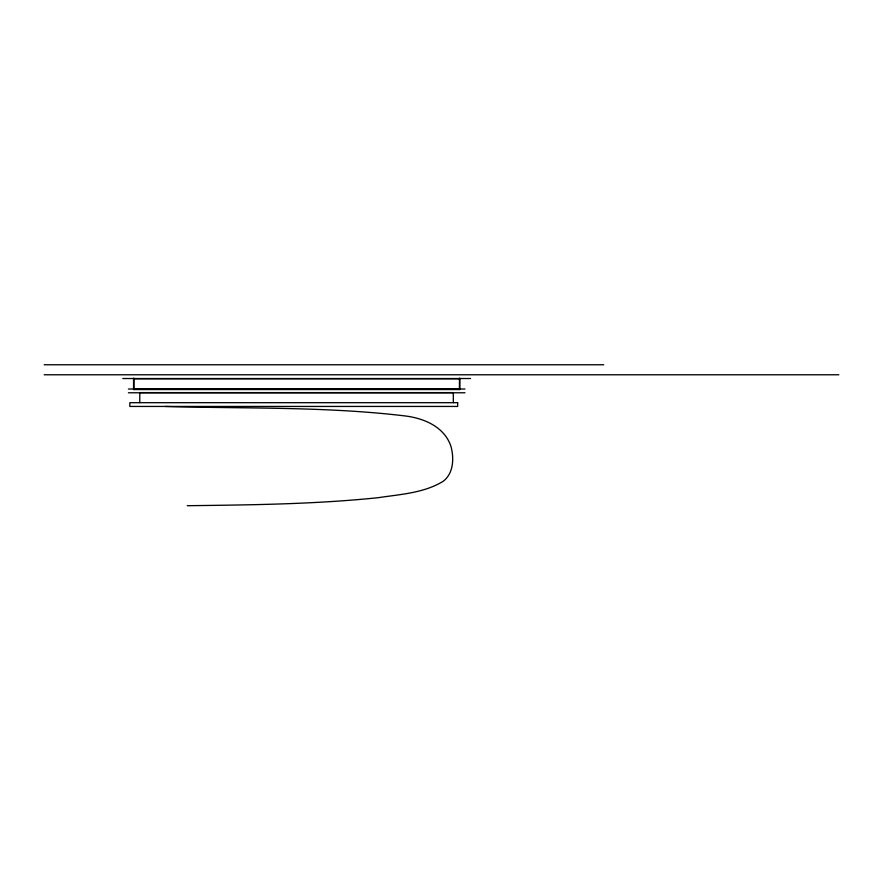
<?xml version="1.0" encoding="UTF-8"?>
<svg xmlns="http://www.w3.org/2000/svg" width="883" height="883" viewBox="0 0 883 883"><rect width="100%" height="100%" fill="white"/><g stroke="black" fill="none" stroke-linecap="round" stroke-linejoin="round"><path stroke-width="1.32" d="M187.24 505.705C250.904 504.921 314.712 504.259 378.112 497.703C400.043 494.348 423.697 493.189 443.111 481.345C453.564 473.531 454.16 458.365 451.047 446.732A35.287 35.287 0 0 0 447.173 438.343C438.387 424.513 421.908 418.277 406.346 416.092C326.423 406.368 245.573 408.785 165.242 406.456M44.15 364.767L603.751 364.767M44.15 374.778L838.85 374.778M122.792 378.531L470.584 378.531M133.587 378.807L459.822 378.807M133.962 388.818L459.458 388.818M128.41 389.017L464.999 389.017M453.288 392.615L139.801 392.615L139.746 402.626M128.41 392.78L464.999 392.78M459.833 378.277L459.833 389.546L133.587 389.546L133.554 378.277M459.458 378.277L459.447 389.546M453.321 392.615L453.321 402.626M133.929 378.277L133.929 389.546M457.681 402.692L129.845 402.692L129.834 406.445L457.681 406.445L457.67 402.692"/></g></svg>
